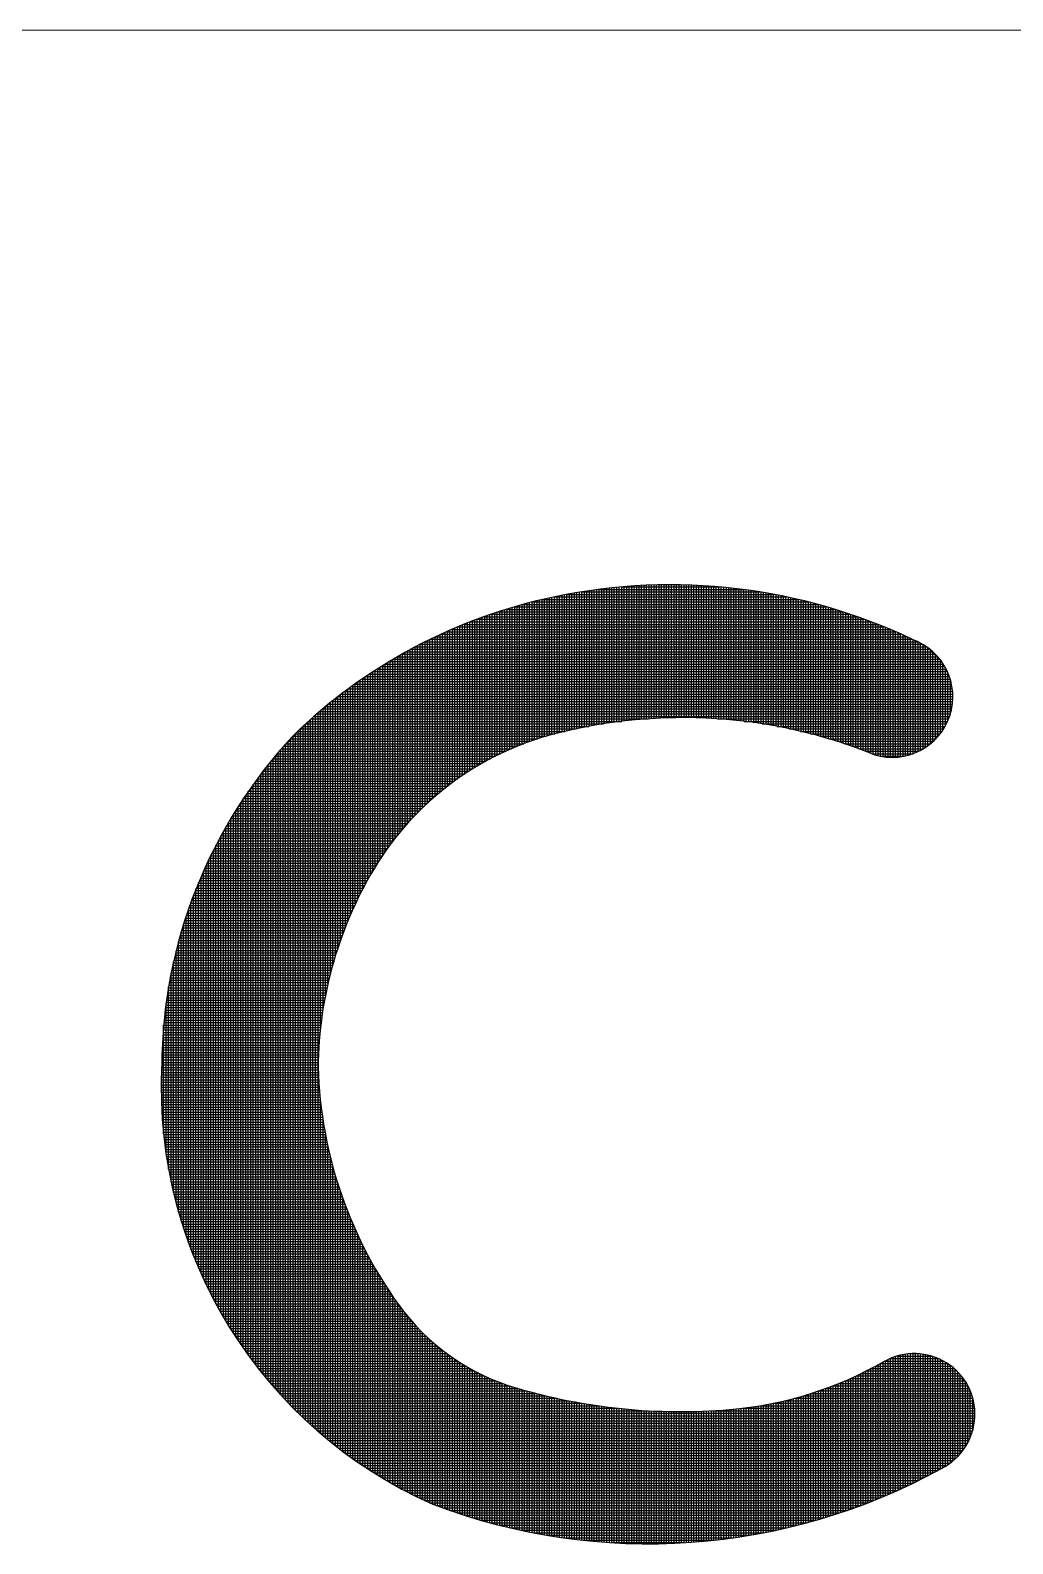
# Model space of a CAD drawing. Header units: inches. Extents: x 1155 to 1996, y 2 to 596.
# Drawn here: x 1850.32 to 1857.17, y 101.11 to 111.67 of the extents above; entities that cross this region are included whole.
import ezdxf

# ---------------------------------------------------------------- set-up
doc = ezdxf.new("R2010")
doc.units = ezdxf.units.IN
doc.header["$MEASUREMENT"] = 0
doc.layers.add('BG 0 -1', color=7, linetype='Continuous')
doc.layers.add('BG ÇÑ±¹Áö¿ª³\xad¹æ±â¼úÁÖ½ÄÈ¸»ç CI', color=7, linetype='Continuous')

msp = doc.modelspace()

# ---------------------------------------------------------------- linework, layer by layer
at = {"layer": 'BG 0 -1', "color": 7, "linetype": 'Continuous', "lineweight": 9}
msp.add_line((1821.558, 111.671), (1970.825, 111.671), dxfattribs=at)
at = {"layer": 'BG ÇÑ±¹Áö¿ª³\xad¹æ±â¼úÁÖ½ÄÈ¸»ç CI', "color": 242, "linetype": 'Continuous', "lineweight": 25, "true_color": 0xd51c29}
for p, q in [((1853.937, 106.751), (1853.937, 107.71)), ((1853.954, 106.756), (1853.954, 107.713)), ((1853.971, 107.717), (1855.591, 107.717)), ((1853.972, 106.761), (1853.972, 107.717)), ((1853.989, 106.765), (1853.989, 107.721)), ((1854.006, 106.77), (1854.006, 107.724)), ((1854.024, 106.774), (1854.024, 107.728)), ((1854.041, 106.778), (1854.041, 107.731)), ((1854.058, 106.782), (1854.058, 107.734)), ((1854.059, 107.734), (1855.504, 107.734)), ((1854.076, 106.786), (1854.076, 107.738)), ((1854.093, 106.79), (1854.093, 107.741)), ((1854.111, 106.794), (1854.111, 107.744)), ((1854.128, 106.797), (1854.128, 107.747)), ((1854.145, 106.801), (1854.145, 107.75)), ((1854.158, 107.752), (1855.404, 107.752)), ((1854.163, 106.805), (1854.163, 107.752)), ((1854.18, 106.808), (1854.18, 107.755)), ((1854.197, 106.811), (1854.197, 107.758)), ((1854.215, 106.815), (1854.215, 107.76)), ((1854.232, 106.818), (1854.232, 107.763)), ((1854.249, 106.821), (1854.249, 107.765)), ((1854.267, 106.824), (1854.267, 107.768)), ((1854.278, 107.769), (1855.284, 107.769)), ((1854.284, 106.827), (1854.284, 107.77)), ((1854.302, 106.83), (1854.302, 107.772)), ((1854.319, 106.832), (1854.319, 107.774)), ((1854.336, 106.835), (1854.336, 107.776)), ((1854.354, 106.837), (1854.354, 107.778)), ((1854.371, 106.84), (1854.371, 107.78)), ((1854.388, 106.842), (1854.388, 107.782)), ((1854.406, 106.845), (1854.406, 107.784)), ((1854.423, 106.847), (1854.423, 107.785)), ((1854.438, 107.787), (1855.124, 107.787)), ((1854.44, 106.849), (1854.44, 107.787)), ((1854.458, 106.851), (1854.458, 107.788)), ((1854.475, 106.853), (1854.475, 107.79)), ((1854.493, 106.855), (1854.493, 107.791)), ((1854.51, 106.857), (1854.51, 107.792)), ((1854.527, 106.858), (1854.527, 107.793)), ((1854.545, 106.86), (1854.545, 107.794)), ((1854.562, 106.861), (1854.562, 107.795)), ((1854.579, 106.863), (1854.579, 107.796)), ((1854.597, 106.864), (1854.597, 107.797)), ((1854.614, 106.865), (1854.614, 107.798)), ((1854.631, 106.867), (1854.631, 107.799)), ((1854.649, 106.868), (1854.649, 107.799)), ((1854.666, 106.869), (1854.666, 107.8)), ((1854.684, 106.87), (1854.684, 107.8)), ((1854.701, 106.871), (1854.701, 107.801)), ((1854.718, 106.871), (1854.718, 107.801)), ((1854.736, 106.872), (1854.736, 107.801)), ((1854.753, 106.873), (1854.753, 107.801)), ((1854.77, 106.873), (1854.77, 107.802)), ((1854.788, 106.874), (1854.788, 107.802)), ((1854.805, 106.874), (1854.805, 107.801)), ((1854.822, 106.874), (1854.822, 107.801)), ((1854.84, 106.874), (1854.84, 107.801)), ((1854.857, 106.874), (1854.857, 107.801)), ((1854.875, 106.874), (1854.875, 107.8)), ((1854.892, 106.874), (1854.892, 107.8)), ((1854.909, 106.874), (1854.909, 107.799)), ((1854.927, 106.874), (1854.927, 107.799)), ((1854.944, 106.874), (1854.944, 107.798)), ((1854.961, 106.873), (1854.961, 107.797)), ((1854.979, 106.873), (1854.979, 107.797)), ((1854.996, 106.872), (1854.996, 107.796)), ((1855.013, 106.871), (1855.013, 107.795)), ((1855.031, 106.871), (1855.031, 107.794)), ((1855.048, 106.87), (1855.048, 107.792)), ((1855.066, 106.869), (1855.066, 107.791)), ((1855.083, 106.868), (1855.083, 107.79)), ((1855.1, 106.867), (1855.1, 107.789)), ((1855.118, 106.866), (1855.118, 107.787)), ((1855.135, 106.864), (1855.135, 107.786)), ((1855.152, 106.863), (1855.152, 107.784)), ((1855.17, 106.862), (1855.17, 107.782)), ((1855.187, 106.86), (1855.187, 107.781)), ((1855.204, 106.858), (1855.204, 107.779)), ((1855.222, 106.857), (1855.222, 107.777)), ((1855.239, 106.855), (1855.239, 107.775)), ((1855.257, 106.853), (1855.257, 107.773)), ((1855.274, 106.851), (1855.274, 107.771)), ((1855.291, 106.849), (1855.291, 107.768)), ((1855.309, 106.847), (1855.309, 107.766)), ((1855.326, 106.845), (1855.326, 107.764)), ((1855.343, 106.843), (1855.343, 107.761)), ((1855.361, 106.84), (1855.361, 107.759)), ((1855.378, 106.838), (1855.378, 107.756)), ((1855.395, 106.835), (1855.395, 107.753)), ((1855.413, 106.833), (1855.413, 107.75)), ((1855.43, 106.83), (1855.43, 107.748)), ((1855.448, 106.827), (1855.448, 107.745)), ((1855.465, 106.824), (1855.465, 107.742)), ((1855.482, 106.821), (1855.482, 107.738)), ((1855.5, 106.818), (1855.5, 107.735)), ((1855.517, 106.815), (1855.517, 107.732)), ((1855.534, 106.812), (1855.534, 107.729)), ((1855.552, 106.808), (1855.552, 107.725)), ((1855.569, 106.805), (1855.569, 107.722)), ((1855.586, 106.801), (1855.586, 107.718)), ((1855.604, 106.798), (1855.604, 107.714)), ((1855.621, 106.794), (1855.621, 107.711)), ((1853.555, 106.604), (1853.555, 107.605)), ((1853.572, 106.612), (1853.572, 107.611)), ((1853.579, 107.613), (1855.983, 107.613)), ((1853.59, 106.621), (1853.59, 107.616)), ((1853.607, 106.629), (1853.607, 107.622)), ((1853.624, 106.637), (1853.624, 107.627)), ((1853.634, 107.63), (1855.928, 107.63)), ((1853.642, 106.645), (1853.642, 107.633)), ((1853.659, 106.653), (1853.659, 107.638)), ((1853.676, 106.66), (1853.676, 107.643)), ((1853.692, 107.648), (1855.869, 107.648)), ((1853.694, 106.668), (1853.694, 107.648)), ((1853.711, 106.675), (1853.711, 107.653)), ((1853.728, 106.682), (1853.728, 107.658)), ((1853.746, 106.688), (1853.746, 107.663)), ((1853.754, 107.665), (1855.807, 107.665)), ((1853.763, 106.695), (1853.763, 107.668)), ((1853.781, 106.701), (1853.781, 107.672)), ((1853.798, 106.708), (1853.798, 107.677)), ((1853.815, 106.714), (1853.815, 107.681)), ((1853.82, 107.682), (1855.741, 107.682)), ((1853.833, 106.72), (1853.833, 107.686)), ((1853.85, 106.725), (1853.85, 107.69)), ((1853.867, 106.731), (1853.867, 107.694)), ((1853.885, 106.736), (1853.885, 107.698)), ((1853.892, 107.7), (1855.669, 107.7)), ((1853.902, 106.742), (1853.902, 107.702)), ((1853.92, 106.747), (1853.92, 107.706)), ((1855.639, 106.79), (1855.639, 107.707)), ((1855.656, 106.787), (1855.656, 107.703)), ((1855.673, 106.783), (1855.673, 107.699)), ((1855.691, 106.778), (1855.691, 107.695)), ((1855.708, 106.774), (1855.708, 107.691)), ((1855.725, 106.77), (1855.725, 107.686)), ((1855.743, 106.766), (1855.743, 107.682)), ((1855.76, 106.761), (1855.76, 107.677)), ((1855.778, 106.757), (1855.778, 107.673)), ((1855.795, 106.752), (1855.795, 107.668)), ((1855.812, 106.748), (1855.812, 107.664)), ((1855.83, 106.743), (1855.83, 107.659)), ((1855.847, 106.738), (1855.847, 107.654)), ((1855.864, 106.733), (1855.864, 107.649)), ((1855.882, 106.728), (1855.882, 107.644)), ((1855.899, 106.723), (1855.899, 107.639)), ((1855.916, 106.717), (1855.916, 107.634)), ((1855.934, 106.712), (1855.934, 107.628)), ((1855.951, 106.707), (1855.951, 107.623)), ((1855.969, 106.701), (1855.969, 107.618)), ((1855.986, 106.695), (1855.986, 107.612)), ((1856.003, 106.69), (1856.003, 107.606)), ((1853.277, 106.435), (1853.277, 107.5)), ((1853.294, 106.447), (1853.294, 107.507)), ((1853.298, 107.509), (1856.268, 107.509)), ((1853.312, 106.459), (1853.312, 107.514)), ((1853.329, 106.471), (1853.329, 107.521)), ((1853.34, 107.526), (1856.225, 107.526)), ((1853.346, 106.483), (1853.346, 107.528)), ((1853.364, 106.494), (1853.364, 107.535)), ((1853.381, 106.505), (1853.381, 107.542)), ((1853.384, 107.543), (1856.181, 107.543)), ((1853.399, 106.516), (1853.399, 107.549)), ((1853.416, 106.527), (1853.416, 107.556)), ((1853.43, 107.561), (1856.134, 107.561)), ((1853.433, 106.537), (1853.433, 107.562)), ((1853.451, 106.547), (1853.451, 107.568)), ((1853.468, 106.557), (1853.468, 107.575)), ((1853.477, 107.578), (1856.086, 107.578)), ((1853.485, 106.567), (1853.485, 107.581)), ((1853.503, 106.576), (1853.503, 107.587)), ((1853.52, 106.586), (1853.52, 107.593)), ((1853.527, 107.596), (1856.036, 107.596)), ((1853.537, 106.595), (1853.537, 107.599)), ((1856.021, 106.684), (1856.021, 107.601)), ((1856.038, 106.678), (1856.038, 107.595)), ((1856.055, 106.672), (1856.055, 107.589)), ((1856.073, 106.666), (1856.073, 107.583)), ((1856.09, 106.659), (1856.09, 107.577)), ((1856.107, 106.653), (1856.107, 107.571)), ((1856.125, 106.646), (1856.125, 107.564)), ((1856.142, 106.64), (1856.142, 107.558)), ((1856.16, 106.633), (1856.16, 107.551)), ((1856.177, 106.627), (1856.177, 107.545)), ((1856.194, 106.62), (1856.194, 107.538)), ((1856.212, 106.613), (1856.212, 107.531)), ((1856.229, 106.609), (1856.229, 107.525)), ((1856.246, 106.605), (1856.246, 107.518)), ((1856.264, 106.602), (1856.264, 107.511)), ((1856.281, 106.6), (1856.281, 107.504)), ((1853.051, 106.246), (1853.051, 107.395)), ((1853.069, 106.262), (1853.069, 107.403)), ((1853.071, 107.405), (1856.507, 107.405)), ((1853.086, 106.278), (1853.086, 107.412)), ((1853.103, 106.294), (1853.103, 107.42)), ((1853.106, 107.422), (1856.465, 107.422)), ((1853.121, 106.31), (1853.121, 107.429)), ((1853.138, 106.325), (1853.138, 107.437)), ((1853.142, 107.439), (1856.428, 107.439)), ((1853.155, 106.34), (1853.155, 107.445)), ((1853.173, 106.354), (1853.173, 107.454)), ((1853.18, 107.457), (1856.39, 107.457)), ((1853.19, 106.368), (1853.19, 107.461)), ((1853.208, 106.382), (1853.208, 107.469)), ((1853.218, 107.474), (1856.351, 107.474)), ((1853.225, 106.396), (1853.225, 107.477)), ((1853.242, 106.409), (1853.242, 107.485)), ((1853.257, 107.491), (1856.31, 107.491)), ((1853.26, 106.422), (1853.26, 107.492)), ((1856.298, 106.598), (1856.298, 107.496)), ((1856.316, 106.598), (1856.316, 107.489)), ((1856.333, 106.597), (1856.333, 107.482)), ((1856.351, 106.598), (1856.351, 107.474)), ((1856.368, 106.599), (1856.368, 107.466)), ((1856.385, 106.601), (1856.385, 107.459)), ((1856.403, 106.604), (1856.403, 107.451)), ((1856.42, 106.608), (1856.42, 107.443)), ((1856.437, 106.612), (1856.437, 107.435)), ((1856.455, 106.617), (1856.455, 107.427)), ((1856.472, 106.623), (1856.472, 107.419)), ((1856.489, 106.63), (1856.489, 107.412)), ((1856.507, 106.637), (1856.507, 107.404)), ((1856.524, 106.646), (1856.524, 107.396)), ((1852.86, 106.034), (1852.86, 107.29)), ((1852.877, 107.3), (1856.645, 107.3)), ((1852.878, 106.056), (1852.878, 107.3)), ((1852.895, 106.077), (1852.895, 107.31)), ((1852.908, 107.318), (1856.629, 107.318)), ((1852.912, 106.098), (1852.912, 107.32)), ((1852.93, 106.118), (1852.93, 107.33)), ((1852.939, 107.335), (1856.611, 107.335)), ((1852.947, 106.138), (1852.947, 107.34)), ((1852.964, 106.157), (1852.964, 107.349)), ((1852.971, 107.352), (1856.591, 107.352)), ((1852.982, 106.175), (1852.982, 107.358)), ((1852.999, 106.194), (1852.999, 107.368)), ((1853.003, 107.37), (1856.567, 107.37)), ((1853.017, 106.211), (1853.017, 107.377)), ((1853.034, 106.229), (1853.034, 107.386)), ((1853.037, 107.387), (1856.54, 107.387)), ((1856.542, 106.656), (1856.542, 107.386)), ((1856.559, 106.666), (1856.559, 107.375)), ((1856.576, 106.678), (1856.576, 107.363)), ((1856.594, 106.692), (1856.594, 107.35)), ((1856.611, 106.706), (1856.611, 107.335)), ((1856.628, 106.723), (1856.628, 107.319)), ((1856.646, 106.742), (1856.646, 107.3)), ((1852.687, 105.775), (1852.687, 107.182)), ((1852.704, 105.805), (1852.704, 107.194)), ((1852.708, 107.196), (1856.713, 107.196)), ((1852.721, 105.834), (1852.721, 107.205)), ((1852.735, 107.213), (1856.704, 107.213)), ((1852.739, 105.862), (1852.739, 107.216)), ((1852.756, 105.889), (1852.756, 107.227)), ((1852.762, 107.231), (1856.695, 107.231)), ((1852.773, 105.915), (1852.773, 107.238)), ((1852.79, 107.248), (1856.685, 107.248)), ((1852.791, 105.94), (1852.791, 107.249)), ((1852.808, 105.965), (1852.808, 107.259)), ((1852.819, 107.266), (1856.673, 107.266)), ((1852.826, 105.989), (1852.826, 107.27)), ((1852.843, 106.012), (1852.843, 107.28)), ((1852.848, 107.283), (1856.66, 107.283)), ((1856.663, 106.763), (1856.663, 107.279)), ((1856.68, 106.787), (1856.68, 107.255)), ((1856.698, 106.816), (1856.698, 107.226)), ((1856.715, 106.851), (1856.715, 107.191)), ((1852.548, 105.498), (1852.548, 107.086)), ((1852.556, 107.092), (1856.745, 107.092)), ((1852.565, 105.537), (1852.565, 107.098)), ((1852.581, 107.109), (1856.741, 107.109)), ((1852.582, 105.575), (1852.582, 107.111)), ((1852.6, 105.611), (1852.6, 107.123)), ((1852.605, 107.127), (1856.737, 107.127)), ((1852.617, 105.646), (1852.617, 107.135)), ((1852.63, 107.144), (1856.732, 107.144)), ((1852.635, 105.68), (1852.635, 107.147)), ((1852.652, 105.713), (1852.652, 107.159)), ((1852.656, 107.161), (1856.727, 107.161)), ((1852.669, 105.744), (1852.669, 107.171)), ((1852.681, 107.179), (1856.72, 107.179)), ((1856.733, 106.898), (1856.733, 107.144)), ((1852.398, 106.97), (1856.748, 106.97)), ((1852.409, 105.091), (1852.409, 106.979)), ((1852.42, 106.988), (1856.749, 106.988)), ((1852.426, 105.155), (1852.426, 106.993)), ((1852.442, 107.005), (1856.75, 107.005)), ((1852.444, 105.214), (1852.444, 107.007)), ((1852.461, 105.269), (1852.461, 107.02)), ((1852.464, 107.022), (1856.751, 107.022)), ((1852.478, 105.32), (1852.478, 107.034)), ((1852.486, 107.04), (1856.75, 107.04)), ((1852.496, 105.368), (1852.496, 107.047)), ((1852.509, 107.057), (1856.749, 107.057)), ((1852.513, 105.413), (1852.513, 107.06)), ((1852.53, 105.456), (1852.53, 107.073)), ((1852.533, 107.075), (1856.747, 107.075)), ((1856.75, 106.994), (1856.75, 107.048)), ((1852.275, 106.866), (1854.625, 106.866)), ((1852.287, 101.927), (1852.287, 106.877)), ((1852.295, 106.884), (1856.728, 106.884)), ((1852.305, 101.911), (1852.305, 106.892)), ((1852.315, 106.901), (1856.733, 106.901)), ((1852.322, 101.896), (1852.322, 106.907)), ((1852.335, 106.918), (1856.738, 106.918)), ((1852.339, 104.709), (1852.339, 106.922)), ((1852.356, 106.936), (1856.742, 106.936)), ((1852.357, 104.839), (1852.357, 106.936)), ((1852.374, 104.937), (1852.374, 106.951)), ((1852.377, 106.953), (1856.745, 106.953)), ((1852.391, 105.019), (1852.391, 106.965)), ((1855.109, 106.866), (1856.722, 106.866)), ((1852.163, 106.762), (1853.976, 106.762)), ((1852.166, 102.041), (1852.166, 106.765)), ((1852.181, 106.779), (1854.047, 106.779)), ((1852.183, 102.024), (1852.183, 106.782)), ((1852.199, 106.797), (1854.125, 106.797)), ((1852.2, 102.007), (1852.2, 106.798)), ((1852.218, 106.814), (1854.212, 106.814)), ((1852.218, 101.991), (1852.218, 106.814)), ((1852.235, 101.974), (1852.235, 106.83)), ((1852.237, 106.831), (1854.314, 106.831)), ((1852.253, 101.958), (1852.253, 106.846)), ((1852.256, 106.849), (1854.44, 106.849)), ((1852.27, 101.942), (1852.27, 106.861)), ((1855.294, 106.849), (1856.714, 106.849)), ((1855.42, 106.831), (1856.706, 106.831)), ((1855.522, 106.814), (1856.697, 106.814)), ((1855.609, 106.797), (1856.687, 106.797)), ((1855.687, 106.779), (1856.675, 106.779)), ((1855.758, 106.762), (1856.662, 106.762)), ((1852.067, 106.658), (1853.671, 106.658)), ((1852.079, 102.131), (1852.079, 106.672)), ((1852.082, 106.675), (1853.712, 106.675)), ((1852.096, 102.113), (1852.096, 106.691)), ((1852.097, 106.693), (1853.757, 106.693)), ((1852.113, 106.71), (1853.804, 106.71)), ((1852.114, 102.094), (1852.114, 106.711)), ((1852.129, 106.727), (1853.856, 106.727)), ((1852.131, 102.076), (1852.131, 106.73)), ((1852.145, 106.745), (1853.913, 106.745)), ((1852.148, 102.059), (1852.148, 106.748)), ((1855.823, 106.745), (1856.648, 106.745)), ((1855.883, 106.727), (1856.633, 106.727)), ((1855.94, 106.71), (1856.615, 106.71)), ((1855.994, 106.693), (1856.595, 106.693)), ((1856.045, 106.675), (1856.572, 106.675)), ((1856.094, 106.658), (1856.545, 106.658)), ((1851.98, 106.554), (1853.462, 106.554)), ((1851.992, 102.229), (1851.992, 106.569)), ((1851.994, 106.571), (1853.493, 106.571)), ((1852.008, 106.588), (1853.525, 106.588)), ((1852.009, 102.208), (1852.009, 106.59)), ((1852.022, 106.606), (1853.559, 106.606)), ((1852.027, 102.189), (1852.027, 106.611)), ((1852.037, 106.623), (1853.594, 106.623)), ((1852.044, 102.169), (1852.044, 106.632)), ((1852.052, 106.64), (1853.631, 106.64)), ((1852.061, 102.15), (1852.061, 106.652)), ((1856.141, 106.64), (1856.513, 106.64)), ((1856.186, 106.623), (1856.473, 106.623)), ((1856.244, 106.606), (1856.411, 106.606)), ((1851.899, 106.449), (1853.298, 106.449)), ((1851.905, 102.335), (1851.905, 106.457)), ((1851.912, 106.467), (1853.323, 106.467)), ((1851.923, 102.313), (1851.923, 106.481)), ((1851.925, 106.484), (1853.349, 106.484)), ((1851.939, 106.502), (1853.376, 106.502)), ((1851.94, 102.291), (1851.94, 106.503)), ((1851.952, 106.519), (1853.403, 106.519)), ((1851.957, 102.27), (1851.957, 106.526)), ((1851.966, 106.536), (1853.432, 106.536)), ((1851.975, 102.249), (1851.975, 106.547)), ((1851.825, 106.345), (1853.162, 106.345)), ((1851.836, 102.427), (1851.836, 106.361)), ((1851.837, 106.363), (1853.183, 106.363)), ((1851.849, 106.38), (1853.205, 106.38)), ((1851.853, 102.403), (1851.853, 106.386)), ((1851.861, 106.397), (1853.227, 106.397)), ((1851.87, 102.38), (1851.87, 106.41)), ((1851.874, 106.415), (1853.25, 106.415)), ((1851.887, 106.432), (1853.274, 106.432)), ((1851.888, 102.357), (1851.888, 106.434)), ((1851.757, 106.241), (1853.046, 106.241)), ((1851.766, 102.526), (1851.766, 106.256)), ((1851.768, 106.258), (1853.065, 106.258)), ((1851.779, 106.276), (1853.083, 106.276)), ((1851.784, 102.5), (1851.784, 106.283)), ((1851.79, 106.293), (1853.102, 106.293)), ((1851.801, 102.475), (1851.801, 106.31)), ((1851.802, 106.311), (1853.122, 106.311)), ((1851.813, 106.328), (1853.142, 106.328)), ((1851.818, 102.451), (1851.818, 106.335)), ((1851.693, 106.137), (1852.946, 106.137)), ((1851.697, 102.635), (1851.697, 106.143)), ((1851.704, 106.154), (1852.962, 106.154)), ((1851.714, 106.172), (1852.978, 106.172)), ((1851.714, 102.607), (1851.714, 106.172)), ((1851.724, 106.189), (1852.995, 106.189)), ((1851.732, 102.579), (1851.732, 106.201)), ((1851.735, 106.206), (1853.012, 106.206)), ((1851.746, 106.224), (1853.029, 106.224)), ((1851.749, 102.552), (1851.749, 106.229)), ((1851.635, 106.033), (1852.859, 106.033)), ((1851.645, 106.05), (1852.873, 106.05)), ((1851.645, 102.723), (1851.645, 106.05)), ((1851.654, 106.067), (1852.887, 106.067)), ((1851.662, 102.693), (1851.662, 106.082)), ((1851.664, 106.085), (1852.901, 106.085)), ((1851.673, 106.102), (1852.916, 106.102)), ((1851.679, 102.663), (1851.679, 106.113)), ((1851.683, 106.12), (1852.931, 106.12)), ((1851.575, 102.852), (1851.575, 105.916)), ((1851.582, 105.929), (1852.783, 105.929)), ((1851.59, 105.946), (1852.795, 105.946)), ((1851.593, 102.818), (1851.593, 105.951)), ((1851.599, 105.963), (1852.807, 105.963)), ((1851.608, 105.981), (1852.82, 105.981)), ((1851.61, 102.785), (1851.61, 105.985)), ((1851.617, 105.998), (1852.833, 105.998)), ((1851.626, 106.015), (1852.846, 106.015)), ((1851.627, 102.754), (1851.627, 106.018)), ((1851.532, 105.824), (1852.716, 105.824)), ((1851.54, 105.842), (1852.726, 105.842)), ((1851.541, 102.922), (1851.541, 105.842)), ((1851.548, 105.859), (1852.737, 105.859)), ((1851.556, 105.876), (1852.748, 105.876)), ((1851.558, 102.886), (1851.558, 105.88)), ((1851.565, 105.894), (1852.759, 105.894)), ((1851.573, 105.911), (1852.771, 105.911)), ((1851.487, 105.72), (1852.656, 105.72)), ((1851.488, 103.036), (1851.488, 105.723)), ((1851.495, 105.738), (1852.666, 105.738)), ((1851.502, 105.755), (1852.675, 105.755)), ((1851.506, 102.997), (1851.506, 105.764)), ((1851.509, 105.772), (1852.685, 105.772)), ((1851.517, 105.79), (1852.695, 105.79)), ((1851.523, 102.959), (1851.523, 105.804)), ((1851.525, 105.807), (1852.705, 105.807)), ((1851.44, 105.599), (1852.594, 105.599)), ((1851.447, 105.616), (1852.602, 105.616)), ((1851.453, 105.633), (1852.611, 105.633)), ((1851.454, 103.12), (1851.454, 105.635)), ((1851.46, 105.651), (1852.62, 105.651)), ((1851.467, 105.668), (1852.628, 105.668)), ((1851.471, 103.077), (1851.471, 105.68)), ((1851.473, 105.685), (1852.637, 105.685)), ((1851.48, 105.703), (1852.647, 105.703)), ((1851.404, 105.494), (1852.546, 105.494)), ((1851.41, 105.512), (1852.554, 105.512)), ((1851.415, 105.529), (1852.562, 105.529)), ((1851.419, 103.211), (1851.419, 105.539)), ((1851.422, 105.547), (1852.569, 105.547)), ((1851.428, 105.564), (1852.577, 105.564)), ((1851.434, 105.581), (1852.586, 105.581)), ((1851.436, 103.165), (1851.436, 105.588)), ((1851.371, 105.39), (1852.504, 105.39)), ((1851.376, 105.408), (1852.511, 105.408)), ((1851.382, 105.425), (1852.518, 105.425)), ((1851.384, 103.312), (1851.384, 105.434)), ((1851.387, 105.442), (1852.525, 105.442)), ((1851.393, 105.46), (1852.532, 105.46)), ((1851.398, 105.477), (1852.539, 105.477)), ((1851.402, 103.261), (1851.402, 105.488)), ((1851.342, 105.286), (1852.467, 105.286)), ((1851.347, 105.303), (1852.473, 105.303)), ((1851.35, 103.427), (1851.35, 105.314)), ((1851.351, 105.321), (1852.479, 105.321)), ((1851.356, 105.338), (1852.485, 105.338)), ((1851.361, 105.355), (1852.491, 105.355)), ((1851.366, 105.373), (1852.497, 105.373)), ((1851.367, 103.368), (1851.367, 105.376)), ((1851.317, 105.182), (1852.434, 105.182)), ((1851.321, 105.199), (1852.439, 105.199)), ((1851.325, 105.217), (1852.444, 105.217)), ((1851.329, 105.234), (1852.45, 105.234)), ((1851.332, 103.49), (1851.332, 105.247)), ((1851.333, 105.251), (1852.455, 105.251)), ((1851.338, 105.269), (1852.461, 105.269)), ((1851.295, 105.078), (1852.405, 105.078)), ((1851.297, 103.637), (1851.297, 105.092)), ((1851.298, 105.095), (1852.41, 105.095)), ((1851.302, 105.112), (1852.414, 105.112)), ((1851.305, 105.13), (1852.419, 105.13)), ((1851.309, 105.147), (1852.424, 105.147)), ((1851.313, 105.164), (1852.429, 105.164)), ((1851.315, 103.56), (1851.315, 105.174)), ((1851.276, 104.973), (1852.381, 104.973)), ((1851.279, 104.991), (1852.385, 104.991)), ((1851.28, 103.725), (1851.28, 104.998)), ((1851.282, 105.008), (1852.389, 105.008)), ((1851.285, 105.026), (1852.393, 105.026)), ((1851.288, 105.043), (1852.397, 105.043)), ((1851.291, 105.06), (1852.401, 105.06)), ((1851.261, 104.869), (1852.362, 104.869)), ((1851.263, 104.887), (1852.365, 104.887)), ((1851.263, 103.83), (1851.263, 104.885)), ((1851.265, 104.904), (1852.368, 104.904)), ((1851.268, 104.921), (1852.371, 104.921)), ((1851.27, 104.939), (1852.374, 104.939)), ((1851.273, 104.956), (1852.378, 104.956)), ((1851.249, 104.765), (1852.346, 104.765)), ((1851.25, 104.782), (1852.348, 104.782)), ((1851.252, 104.8), (1852.351, 104.8)), ((1851.254, 104.817), (1852.353, 104.817)), ((1851.256, 104.835), (1852.356, 104.835)), ((1851.258, 104.852), (1852.359, 104.852)), ((1851.24, 104.661), (1852.335, 104.661)), ((1851.241, 104.678), (1852.336, 104.678)), ((1851.242, 104.696), (1852.338, 104.696)), ((1851.244, 104.713), (1852.34, 104.713)), ((1851.245, 103.968), (1851.245, 104.731)), ((1851.245, 104.73), (1852.342, 104.73)), ((1851.247, 104.748), (1852.344, 104.748)), ((1851.234, 104.557), (1852.327, 104.557)), ((1851.235, 104.574), (1852.328, 104.574)), ((1851.236, 104.591), (1852.329, 104.591)), ((1851.237, 104.609), (1852.33, 104.609)), ((1851.238, 104.626), (1852.332, 104.626)), ((1851.239, 104.644), (1852.333, 104.644)), ((1851.232, 104.487), (1852.322, 104.487)), ((1851.232, 104.47), (1852.322, 104.47)), ((1851.232, 104.453), (1852.323, 104.453)), ((1851.233, 104.522), (1852.325, 104.522)), ((1851.233, 104.505), (1852.325, 104.505)), ((1851.234, 104.539), (1852.326, 104.539)), ((1852.322, 104.487), (1852.324, 104.487)), ((1852.323, 104.47), (1852.324, 104.47)), ((1851.229, 104.366), (1852.326, 104.366)), ((1851.229, 104.348), (1852.327, 104.348)), ((1851.229, 104.331), (1852.328, 104.331)), ((1851.23, 104.4), (1852.323, 104.4)), ((1851.23, 104.383), (1852.325, 104.383)), ((1851.231, 104.418), (1852.323, 104.418)), ((1851.232, 104.435), (1852.323, 104.435)), ((1852.323, 104.4), (1852.325, 104.4)), ((1851.228, 104.296), (1852.331, 104.296)), ((1851.229, 104.314), (1852.329, 104.314)), ((1851.229, 104.279), (1852.332, 104.279)), ((1851.229, 104.262), (1852.333, 104.262)), ((1851.229, 104.244), (1852.335, 104.244)), ((1851.229, 104.227), (1852.337, 104.227)), ((1851.23, 104.209), (1852.338, 104.209)), ((1851.23, 104.192), (1852.34, 104.192)), ((1851.231, 104.175), (1852.342, 104.175)), ((1851.231, 104.157), (1852.344, 104.157)), ((1851.232, 104.14), (1852.346, 104.14)), ((1851.233, 104.123), (1852.349, 104.123)), ((1852.339, 101.881), (1852.339, 104.2)), ((1851.234, 104.105), (1852.351, 104.105)), ((1851.235, 104.088), (1852.354, 104.088)), ((1851.236, 104.071), (1852.356, 104.071)), ((1851.238, 104.053), (1852.359, 104.053)), ((1851.239, 104.036), (1852.362, 104.036)), ((1851.241, 104.018), (1852.365, 104.018)), ((1852.357, 101.866), (1852.357, 104.068)), ((1851.242, 104.001), (1852.368, 104.001)), ((1851.244, 103.984), (1852.371, 103.984)), ((1851.246, 103.966), (1852.374, 103.966)), ((1851.247, 103.949), (1852.377, 103.949)), ((1851.249, 103.932), (1852.381, 103.932)), ((1851.251, 103.914), (1852.384, 103.914)), ((1852.374, 101.852), (1852.374, 103.966)), ((1851.254, 103.897), (1852.388, 103.897)), ((1851.256, 103.88), (1852.392, 103.88)), ((1851.258, 103.862), (1852.396, 103.862)), ((1851.261, 103.845), (1852.4, 103.845)), ((1851.263, 103.827), (1852.404, 103.827)), ((1851.266, 103.81), (1852.408, 103.81)), ((1852.391, 101.837), (1852.391, 103.881)), ((1852.409, 101.823), (1852.409, 103.807)), ((1851.268, 103.793), (1852.412, 103.793)), ((1851.271, 103.775), (1852.417, 103.775)), ((1851.274, 103.758), (1852.421, 103.758)), ((1851.277, 103.741), (1852.426, 103.741)), ((1851.28, 103.723), (1852.431, 103.723)), ((1851.284, 103.706), (1852.436, 103.706)), ((1852.426, 101.809), (1852.426, 103.74)), ((1851.287, 103.689), (1852.441, 103.689)), ((1851.29, 103.671), (1852.446, 103.671)), ((1851.294, 103.654), (1852.451, 103.654)), ((1851.298, 103.636), (1852.456, 103.636)), ((1851.301, 103.619), (1852.462, 103.619)), ((1851.305, 103.602), (1852.467, 103.602)), ((1852.444, 101.795), (1852.444, 103.678)), ((1852.461, 101.782), (1852.461, 103.622)), ((1851.309, 103.584), (1852.473, 103.584)), ((1851.313, 103.567), (1852.479, 103.567)), ((1851.317, 103.55), (1852.485, 103.55)), ((1851.321, 103.532), (1852.491, 103.532)), ((1851.326, 103.515), (1852.497, 103.515)), ((1851.33, 103.497), (1852.503, 103.497)), ((1852.478, 101.769), (1852.478, 103.568)), ((1852.496, 101.755), (1852.496, 103.518)), ((1851.335, 103.48), (1852.51, 103.48)), ((1851.339, 103.463), (1852.516, 103.463)), ((1851.344, 103.445), (1852.523, 103.445)), ((1851.349, 103.428), (1852.53, 103.428)), ((1851.354, 103.411), (1852.536, 103.411)), ((1851.359, 103.393), (1852.544, 103.393)), ((1852.513, 101.742), (1852.513, 103.471)), ((1852.53, 101.73), (1852.53, 103.426)), ((1852.548, 101.717), (1852.548, 103.383)), ((1851.364, 103.376), (1852.551, 103.376)), ((1851.37, 103.359), (1852.558, 103.359)), ((1851.375, 103.341), (1852.565, 103.341)), ((1851.381, 103.324), (1852.573, 103.324)), ((1851.386, 103.306), (1852.581, 103.306)), ((1851.392, 103.289), (1852.588, 103.289)), ((1852.565, 101.705), (1852.565, 103.342)), ((1852.582, 101.692), (1852.582, 103.302)), ((1851.398, 103.272), (1852.596, 103.272)), ((1851.404, 103.254), (1852.604, 103.254)), ((1851.41, 103.237), (1852.613, 103.237)), ((1851.416, 103.22), (1852.621, 103.22)), ((1851.422, 103.202), (1852.63, 103.202)), ((1851.429, 103.185), (1852.638, 103.185)), ((1852.6, 101.68), (1852.6, 103.264)), ((1852.617, 101.668), (1852.617, 103.228)), ((1852.635, 101.657), (1852.635, 103.192)), ((1851.435, 103.168), (1852.647, 103.168)), ((1851.442, 103.15), (1852.656, 103.15)), ((1851.449, 103.133), (1852.665, 103.133)), ((1851.456, 103.115), (1852.674, 103.115)), ((1851.463, 103.098), (1852.684, 103.098)), ((1851.47, 103.081), (1852.693, 103.081)), ((1851.477, 103.063), (1852.703, 103.063)), ((1852.652, 101.645), (1852.652, 103.158)), ((1852.669, 101.634), (1852.669, 103.125)), ((1852.687, 101.622), (1852.687, 103.092)), ((1851.484, 103.046), (1852.713, 103.046)), ((1851.492, 103.029), (1852.723, 103.029)), ((1851.499, 103.011), (1852.733, 103.011)), ((1851.507, 102.994), (1852.743, 102.994)), ((1851.515, 102.977), (1852.753, 102.977)), ((1851.523, 102.959), (1852.764, 102.959)), ((1852.704, 101.611), (1852.704, 103.061)), ((1852.721, 101.6), (1852.721, 103.031)), ((1852.739, 101.589), (1852.739, 103.001)), ((1852.756, 101.579), (1852.756, 102.972)), ((1851.531, 102.942), (1852.775, 102.942)), ((1851.539, 102.924), (1852.786, 102.924)), ((1851.548, 102.907), (1852.797, 102.907)), ((1851.556, 102.89), (1852.808, 102.89)), ((1851.565, 102.872), (1852.82, 102.872)), ((1851.574, 102.855), (1852.831, 102.855)), ((1852.773, 101.568), (1852.773, 102.944)), ((1852.791, 101.558), (1852.791, 102.916)), ((1852.808, 101.548), (1852.808, 102.89)), ((1852.826, 101.538), (1852.826, 102.863)), ((1851.582, 102.838), (1852.843, 102.838)), ((1851.591, 102.82), (1852.855, 102.82)), ((1851.601, 102.803), (1852.867, 102.803)), ((1851.61, 102.786), (1852.879, 102.786)), ((1851.619, 102.768), (1852.892, 102.768)), ((1851.629, 102.751), (1852.905, 102.751)), ((1852.843, 101.528), (1852.843, 102.838)), ((1852.86, 101.518), (1852.86, 102.813)), ((1852.878, 101.508), (1852.878, 102.788)), ((1852.895, 101.499), (1852.895, 102.764)), ((1851.639, 102.733), (1852.918, 102.733)), ((1851.649, 102.716), (1852.932, 102.716)), ((1851.659, 102.699), (1852.946, 102.699)), ((1851.669, 102.681), (1852.961, 102.681)), ((1851.679, 102.664), (1852.976, 102.664)), ((1851.689, 102.647), (1852.991, 102.647)), ((1852.912, 101.49), (1852.912, 102.741)), ((1852.93, 101.481), (1852.93, 102.719)), ((1852.947, 101.471), (1852.947, 102.698)), ((1852.964, 101.463), (1852.964, 102.677)), ((1852.982, 101.454), (1852.982, 102.657)), ((1851.7, 102.629), (1853.007, 102.629)), ((1851.711, 102.612), (1853.024, 102.612)), ((1851.722, 102.595), (1853.04, 102.595)), ((1851.733, 102.577), (1853.058, 102.577)), ((1851.744, 102.56), (1853.076, 102.56)), ((1851.755, 102.542), (1853.095, 102.542)), ((1852.999, 101.445), (1852.999, 102.638)), ((1853.017, 101.437), (1853.017, 102.619)), ((1853.034, 101.428), (1853.034, 102.601)), ((1853.051, 101.42), (1853.051, 102.584)), ((1853.069, 101.412), (1853.069, 102.567)), ((1853.086, 101.404), (1853.086, 102.55)), ((1851.767, 102.525), (1853.114, 102.525)), ((1851.779, 102.508), (1853.134, 102.508)), ((1851.791, 102.49), (1853.155, 102.49)), ((1851.803, 102.473), (1853.176, 102.473)), ((1851.815, 102.456), (1853.198, 102.456)), ((1851.827, 102.438), (1853.221, 102.438)), ((1853.103, 101.396), (1853.103, 102.535)), ((1853.121, 101.388), (1853.121, 102.519)), ((1853.138, 101.381), (1853.138, 102.504)), ((1853.155, 101.375), (1853.155, 102.49)), ((1853.173, 101.369), (1853.173, 102.476)), ((1853.19, 101.362), (1853.19, 102.462)), ((1853.208, 101.356), (1853.208, 102.449)), ((1853.225, 101.35), (1853.225, 102.436)), ((1856.403, 101.501), (1856.403, 102.431)), ((1856.42, 101.509), (1856.42, 102.434)), ((1856.437, 101.517), (1856.437, 102.437)), ((1856.455, 101.526), (1856.455, 102.438)), ((1856.458, 102.438), (1856.504, 102.438)), ((1856.472, 101.534), (1856.472, 102.439)), ((1856.489, 101.542), (1856.489, 102.439)), ((1856.507, 101.551), (1856.507, 102.438)), ((1856.524, 101.56), (1856.524, 102.437)), ((1856.542, 101.568), (1856.542, 102.435)), ((1856.559, 101.577), (1856.559, 102.432)), ((1851.84, 102.421), (1853.245, 102.421)), ((1851.853, 102.404), (1853.27, 102.404)), ((1851.866, 102.386), (1853.296, 102.386)), ((1851.879, 102.369), (1853.324, 102.369)), ((1851.892, 102.351), (1853.352, 102.351)), ((1851.906, 102.334), (1853.382, 102.334)), ((1853.242, 101.344), (1853.242, 102.423)), ((1853.26, 101.338), (1853.26, 102.411)), ((1853.277, 101.332), (1853.277, 102.399)), ((1853.294, 101.326), (1853.294, 102.388)), ((1853.312, 101.321), (1853.312, 102.376)), ((1853.329, 101.315), (1853.329, 102.365)), ((1853.346, 101.309), (1853.346, 102.355)), ((1853.364, 101.304), (1853.364, 102.345)), ((1853.381, 101.299), (1853.381, 102.335)), ((1853.399, 101.293), (1853.399, 102.325)), ((1856.177, 101.405), (1856.177, 102.332)), ((1856.182, 102.334), (1856.76, 102.334)), ((1856.194, 101.412), (1856.194, 102.341)), ((1856.212, 101.419), (1856.212, 102.35)), ((1856.214, 102.351), (1856.739, 102.351)), ((1856.229, 101.426), (1856.229, 102.359)), ((1856.246, 102.369), (1856.715, 102.369)), ((1856.246, 101.433), (1856.246, 102.369)), ((1856.264, 101.44), (1856.264, 102.379)), ((1856.277, 102.386), (1856.686, 102.386)), ((1856.281, 101.447), (1856.281, 102.388)), ((1856.298, 101.455), (1856.298, 102.397)), ((1856.312, 102.404), (1856.651, 102.404)), ((1856.316, 101.462), (1856.316, 102.405)), ((1856.333, 101.47), (1856.333, 102.412)), ((1856.351, 101.478), (1856.351, 102.418)), ((1856.359, 102.421), (1856.604, 102.421)), ((1856.368, 101.485), (1856.368, 102.423)), ((1856.385, 101.493), (1856.385, 102.428)), ((1856.576, 101.586), (1856.576, 102.428)), ((1856.594, 101.595), (1856.594, 102.424)), ((1856.611, 101.604), (1856.611, 102.419)), ((1856.628, 101.614), (1856.628, 102.413)), ((1856.646, 101.623), (1856.646, 102.406)), ((1856.663, 101.632), (1856.663, 102.398)), ((1856.68, 101.642), (1856.68, 102.389)), ((1856.698, 101.651), (1856.698, 102.379)), ((1856.715, 101.662), (1856.715, 102.369)), ((1856.733, 101.674), (1856.733, 102.356)), ((1856.75, 101.688), (1856.75, 102.343)), ((1856.767, 101.703), (1856.767, 102.328)), ((1851.919, 102.317), (1853.414, 102.317)), ((1851.933, 102.299), (1853.448, 102.299)), ((1851.947, 102.282), (1853.484, 102.282)), ((1851.962, 102.265), (1853.522, 102.265)), ((1851.976, 102.247), (1853.563, 102.247)), ((1851.991, 102.23), (1853.609, 102.23)), ((1853.416, 101.288), (1853.416, 102.316)), ((1853.433, 101.283), (1853.433, 102.307)), ((1853.451, 101.278), (1853.451, 102.298)), ((1853.468, 101.273), (1853.468, 102.289)), ((1853.485, 101.268), (1853.485, 102.281)), ((1853.503, 101.263), (1853.503, 102.273)), ((1853.52, 101.258), (1853.52, 102.265)), ((1853.537, 101.254), (1853.537, 102.258)), ((1853.555, 101.249), (1853.555, 102.251)), ((1853.572, 101.245), (1853.572, 102.244)), ((1853.59, 101.24), (1853.59, 102.237)), ((1853.607, 101.236), (1853.607, 102.23)), ((1853.624, 101.232), (1853.624, 102.224)), ((1855.934, 101.318), (1855.934, 102.221)), ((1855.951, 101.323), (1855.951, 102.228)), ((1855.956, 102.23), (1856.847, 102.23)), ((1855.969, 101.329), (1855.969, 102.235)), ((1855.986, 101.335), (1855.986, 102.242)), ((1855.998, 102.247), (1856.836, 102.247)), ((1856.003, 101.341), (1856.003, 102.25)), ((1856.021, 101.347), (1856.021, 102.257)), ((1856.037, 102.265), (1856.824, 102.265)), ((1856.038, 101.353), (1856.038, 102.265)), ((1856.055, 101.359), (1856.055, 102.273)), ((1856.073, 101.365), (1856.073, 102.281)), ((1856.076, 102.282), (1856.81, 102.282)), ((1856.09, 101.372), (1856.09, 102.289)), ((1856.107, 101.378), (1856.107, 102.297)), ((1856.112, 102.299), (1856.796, 102.299)), ((1856.125, 101.385), (1856.125, 102.305)), ((1856.142, 101.391), (1856.142, 102.314)), ((1856.148, 102.317), (1856.779, 102.317)), ((1856.16, 101.398), (1856.16, 102.323)), ((1856.785, 101.72), (1856.785, 102.311)), ((1856.802, 101.739), (1856.802, 102.292)), ((1856.819, 101.76), (1856.819, 102.271)), ((1856.837, 101.785), (1856.837, 102.246)), ((1852.006, 102.213), (1853.659, 102.213)), ((1852.021, 102.195), (1853.715, 102.195)), ((1852.036, 102.178), (1853.776, 102.178)), ((1852.052, 102.16), (1853.841, 102.16)), ((1852.068, 102.143), (1853.911, 102.143)), ((1852.084, 102.126), (1853.987, 102.126)), ((1853.642, 101.227), (1853.642, 102.218)), ((1853.659, 101.223), (1853.659, 102.212)), ((1853.676, 101.219), (1853.676, 102.207)), ((1853.694, 101.215), (1853.694, 102.201)), ((1853.711, 101.211), (1853.711, 102.196)), ((1853.728, 101.208), (1853.728, 102.191)), ((1853.746, 101.204), (1853.746, 102.186)), ((1853.763, 101.2), (1853.763, 102.181)), ((1853.781, 101.197), (1853.781, 102.177)), ((1853.798, 101.193), (1853.798, 102.172)), ((1853.815, 101.19), (1853.815, 102.167)), ((1853.833, 101.186), (1853.833, 102.163)), ((1853.85, 101.183), (1853.85, 102.158)), ((1853.867, 101.18), (1853.867, 102.154)), ((1853.885, 101.177), (1853.885, 102.149)), ((1853.902, 101.174), (1853.902, 102.145)), ((1853.92, 101.171), (1853.92, 102.141)), ((1853.937, 101.168), (1853.937, 102.137)), ((1853.954, 101.165), (1853.954, 102.133)), ((1853.972, 101.162), (1853.972, 102.129)), ((1853.989, 101.16), (1853.989, 102.125)), ((1854.006, 101.157), (1854.006, 102.122)), ((1854.024, 101.154), (1854.024, 102.118)), ((1854.041, 101.152), (1854.041, 102.114)), ((1855.604, 101.225), (1855.604, 102.115)), ((1855.621, 101.23), (1855.621, 102.12)), ((1855.639, 101.234), (1855.639, 102.124)), ((1855.644, 102.126), (1856.89, 102.126)), ((1855.656, 101.238), (1855.656, 102.129)), ((1855.673, 101.242), (1855.673, 102.134)), ((1855.691, 101.247), (1855.691, 102.139)), ((1855.706, 102.143), (1856.885, 102.143)), ((1855.708, 101.251), (1855.708, 102.144)), ((1855.725, 101.256), (1855.725, 102.149)), ((1855.743, 101.261), (1855.743, 102.154)), ((1855.76, 101.266), (1855.76, 102.16)), ((1855.763, 102.16), (1856.879, 102.16)), ((1855.778, 101.27), (1855.778, 102.165)), ((1855.795, 101.275), (1855.795, 102.171)), ((1855.812, 101.28), (1855.812, 102.177)), ((1855.816, 102.178), (1856.873, 102.178)), ((1855.83, 101.285), (1855.83, 102.183)), ((1855.847, 101.291), (1855.847, 102.189)), ((1855.864, 101.296), (1855.864, 102.195)), ((1855.865, 102.195), (1856.865, 102.195)), ((1855.882, 101.301), (1855.882, 102.201)), ((1855.899, 101.307), (1855.899, 102.208)), ((1855.912, 102.213), (1856.856, 102.213)), ((1855.916, 101.312), (1855.916, 102.214)), ((1856.854, 101.814), (1856.854, 102.217)), ((1856.871, 101.85), (1856.871, 102.18)), ((1856.889, 101.9), (1856.889, 102.131)), ((1852.1, 102.108), (1854.071, 102.108)), ((1852.117, 102.091), (1854.165, 102.091)), ((1852.134, 102.074), (1854.275, 102.074)), ((1852.151, 102.056), (1854.413, 102.056)), ((1852.168, 102.039), (1854.625, 102.039)), ((1852.186, 102.022), (1856.905, 102.022)), ((1854.058, 101.15), (1854.058, 102.111)), ((1854.076, 101.147), (1854.076, 102.107)), ((1854.093, 101.145), (1854.093, 102.104)), ((1854.111, 101.143), (1854.111, 102.101)), ((1854.128, 101.141), (1854.128, 102.098)), ((1854.145, 101.139), (1854.145, 102.094)), ((1854.163, 101.137), (1854.163, 102.091)), ((1854.18, 101.135), (1854.18, 102.088)), ((1854.197, 101.133), (1854.197, 102.086)), ((1854.215, 101.131), (1854.215, 102.083)), ((1854.232, 101.13), (1854.232, 102.08)), ((1854.249, 101.128), (1854.249, 102.077)), ((1854.267, 101.127), (1854.267, 102.075)), ((1854.284, 101.125), (1854.284, 102.072)), ((1854.302, 101.124), (1854.302, 102.07)), ((1854.319, 101.122), (1854.319, 102.068)), ((1854.336, 101.121), (1854.336, 102.065)), ((1854.354, 101.12), (1854.354, 102.063)), ((1854.371, 101.119), (1854.371, 102.061)), ((1854.388, 101.118), (1854.388, 102.059)), ((1854.406, 101.117), (1854.406, 102.057)), ((1854.423, 101.116), (1854.423, 102.055)), ((1854.44, 101.115), (1854.44, 102.053)), ((1854.458, 101.115), (1854.458, 102.052)), ((1854.475, 101.114), (1854.475, 102.05)), ((1854.493, 101.113), (1854.493, 102.048)), ((1854.51, 101.113), (1854.51, 102.047)), ((1854.527, 101.112), (1854.527, 102.046)), ((1854.545, 101.112), (1854.545, 102.044)), ((1854.562, 101.112), (1854.562, 102.043)), ((1854.579, 101.112), (1854.579, 102.042)), ((1854.597, 101.111), (1854.597, 102.041)), ((1854.614, 101.111), (1854.614, 102.04)), ((1854.631, 101.111), (1854.631, 102.039)), ((1854.649, 101.111), (1854.649, 102.038)), ((1854.666, 101.111), (1854.666, 102.037)), ((1854.684, 101.112), (1854.684, 102.036)), ((1854.701, 101.112), (1854.701, 102.035)), ((1854.718, 101.112), (1854.718, 102.035)), ((1854.736, 101.113), (1854.736, 102.034)), ((1854.753, 101.113), (1854.753, 102.034)), ((1854.77, 101.114), (1854.77, 102.033)), ((1854.788, 101.114), (1854.788, 102.033)), ((1854.805, 101.115), (1854.805, 102.033)), ((1854.822, 101.116), (1854.822, 102.033)), ((1854.84, 101.117), (1854.84, 102.033)), ((1854.857, 101.118), (1854.857, 102.033)), ((1854.875, 101.119), (1854.875, 102.033)), ((1854.892, 101.12), (1854.892, 102.033)), ((1854.909, 101.121), (1854.909, 102.033)), ((1854.927, 101.122), (1854.927, 102.033)), ((1854.944, 101.123), (1854.944, 102.034)), ((1854.961, 101.124), (1854.961, 102.034)), ((1854.979, 101.126), (1854.979, 102.035)), ((1854.996, 101.127), (1854.996, 102.035)), ((1855.013, 101.129), (1855.013, 102.036)), ((1855.031, 101.131), (1855.031, 102.037)), ((1855.048, 101.132), (1855.048, 102.038)), ((1855.066, 101.134), (1855.066, 102.038)), ((1855.074, 102.039), (1856.904, 102.039)), ((1855.083, 101.136), (1855.083, 102.039)), ((1855.1, 101.138), (1855.1, 102.04)), ((1855.118, 101.14), (1855.118, 102.042)), ((1855.135, 101.142), (1855.135, 102.043)), ((1855.152, 101.144), (1855.152, 102.044)), ((1855.17, 101.146), (1855.17, 102.045)), ((1855.187, 101.148), (1855.187, 102.047)), ((1855.204, 101.151), (1855.204, 102.048)), ((1855.222, 101.153), (1855.222, 102.05)), ((1855.239, 101.156), (1855.239, 102.052)), ((1855.257, 101.158), (1855.257, 102.053)), ((1855.274, 101.161), (1855.274, 102.055)), ((1855.281, 102.056), (1856.903, 102.056)), ((1855.291, 101.164), (1855.291, 102.058)), ((1855.309, 101.166), (1855.309, 102.06)), ((1855.326, 101.169), (1855.326, 102.062)), ((1855.343, 101.172), (1855.343, 102.064)), ((1855.361, 101.175), (1855.361, 102.067)), ((1855.378, 101.178), (1855.378, 102.07)), ((1855.395, 101.182), (1855.395, 102.072)), ((1855.402, 102.074), (1856.901, 102.074)), ((1855.413, 101.185), (1855.413, 102.075)), ((1855.43, 101.188), (1855.43, 102.078)), ((1855.448, 101.191), (1855.448, 102.082)), ((1855.465, 101.195), (1855.465, 102.085)), ((1855.482, 101.198), (1855.482, 102.088)), ((1855.496, 102.091), (1856.898, 102.091)), ((1855.5, 101.202), (1855.5, 102.092)), ((1855.517, 101.206), (1855.517, 102.095)), ((1855.534, 101.21), (1855.534, 102.099)), ((1855.552, 101.213), (1855.552, 102.103)), ((1855.569, 101.217), (1855.569, 102.107)), ((1855.574, 102.108), (1856.895, 102.108)), ((1855.586, 101.221), (1855.586, 102.111)), ((1852.204, 102.004), (1856.905, 102.004)), ((1852.222, 101.987), (1856.904, 101.987)), ((1852.24, 101.969), (1856.902, 101.969)), ((1852.259, 101.952), (1856.9, 101.952)), ((1852.278, 101.935), (1856.897, 101.935)), ((1852.298, 101.917), (1856.893, 101.917)), ((1852.317, 101.9), (1856.889, 101.9)), ((1852.337, 101.883), (1856.884, 101.883)), ((1852.358, 101.865), (1856.877, 101.865)), ((1852.379, 101.848), (1856.87, 101.848)), ((1852.4, 101.831), (1856.862, 101.831)), ((1852.421, 101.813), (1856.853, 101.813)), ((1852.443, 101.796), (1856.844, 101.796)), ((1852.465, 101.778), (1856.832, 101.778)), ((1852.488, 101.761), (1856.82, 101.761)), ((1852.511, 101.744), (1856.806, 101.744)), ((1852.535, 101.726), (1856.791, 101.726)), ((1852.559, 101.709), (1856.774, 101.709)), ((1852.583, 101.692), (1856.754, 101.692)), ((1852.608, 101.674), (1856.732, 101.674)), ((1852.634, 101.657), (1856.707, 101.657)), ((1852.66, 101.639), (1856.676, 101.639)), ((1852.687, 101.622), (1856.644, 101.622)), ((1852.714, 101.605), (1856.612, 101.605)), ((1852.742, 101.587), (1856.579, 101.587)), ((1852.771, 101.57), (1856.545, 101.57)), ((1852.8, 101.553), (1856.51, 101.553)), ((1852.83, 101.535), (1856.475, 101.535)), ((1852.861, 101.518), (1856.439, 101.518)), ((1852.892, 101.501), (1856.401, 101.501)), ((1852.925, 101.483), (1856.363, 101.483)), ((1852.958, 101.466), (1856.324, 101.466)), ((1852.992, 101.448), (1856.284, 101.448)), ((1853.028, 101.431), (1856.242, 101.431)), ((1853.064, 101.414), (1856.199, 101.414)), ((1853.102, 101.396), (1856.155, 101.396)), ((1853.145, 101.379), (1856.11, 101.379)), ((1853.192, 101.362), (1856.062, 101.362)), ((1853.241, 101.344), (1856.013, 101.344)), ((1853.292, 101.327), (1855.962, 101.327)), ((1853.346, 101.31), (1855.908, 101.31)), ((1853.402, 101.292), (1855.852, 101.292)), ((1853.461, 101.275), (1855.793, 101.275)), ((1853.524, 101.257), (1855.731, 101.257)), ((1853.59, 101.24), (1855.664, 101.24)), ((1853.662, 101.223), (1855.593, 101.223)), ((1853.739, 101.205), (1855.515, 101.205)), ((1853.824, 101.188), (1855.43, 101.188)), ((1853.92, 101.171), (1855.334, 101.171)), ((1854.032, 101.153), (1855.222, 101.153)), ((1854.171, 101.136), (1855.084, 101.136)), ((1854.379, 101.119), (1854.876, 101.119))]:
    msp.add_line(p, q, dxfattribs=at)
for centre, radius, start, end in [((1854.718, 104.112), 3.682, 101.6514, 134.3082), ((1854.781, 103.879), 3.923, 64.517, 101.8618), ((1856.327, 107.021), 0.423, 253.1103, 70.4644), ((1854.867, 103.29), 3.585, 68.0965, 104.4386), ((1854.489, 104.756), 2.071, 104.4386, 149.0603), ((1854.63, 104.427), 3.398, 136.9464, 179.7898), ((1855.065, 104.411), 2.742, 149.0603, 180.5612), ((1854.408, 104.296), 3.18, 177.4135, 246.1607), ((1855.3, 104.52), 2.978, 180.4424, 215.7386), ((1907.012, 104.919), 54.691, 180.4424, 180.5612), ((1854.143, 103.688), 1.553, 215.7386, 253.5241), ((1856.481, 102.015), 0.423, 296.6675, 118.7194), ((1854.969, 104.665), 2.627, 274.8469, 299.8731), ((1854.85, 106.076), 4.043, 253.5241, 274.8469), ((1854.627, 105.349), 4.238, 249.2125, 298.8417)]:
    msp.add_arc(centre, radius, start, end, dxfattribs=at)
for p in [(1852.323, 104.453), (1852.323, 104.435), (1852.323, 104.418)]:
    msp.add_point(p, dxfattribs=at)

doc.saveas('drawing.dxf')
